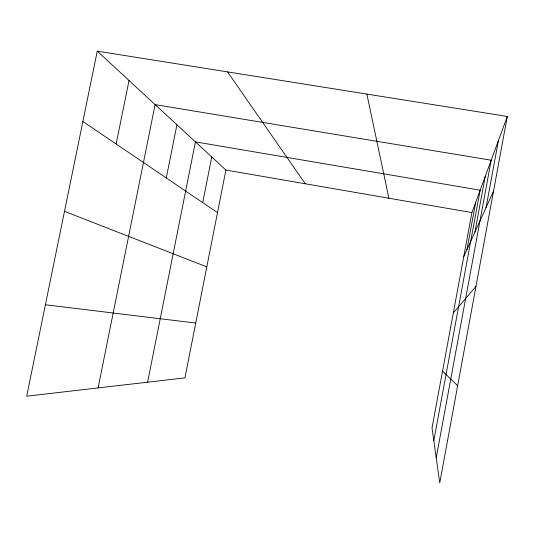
<?xml version="1.0" encoding="UTF-8"?>
<svg xmlns="http://www.w3.org/2000/svg" width="534" height="534" viewBox="0 0 534 534"><rect width="100%" height="100%" fill="white"/><g stroke="black" fill="none" stroke-linecap="round" stroke-linejoin="round"><path stroke-width="0.8" d="M466.943 249.645L475.721 202.226M433.808 440.67L480.153 190.191L195.424 141.877L147.611 382.19M474.913 232.096L485.199 176.487M436.218 457.765L491.187 160.213L155.107 104.611L98.102 387.924M486.047 207.593L498.416 140.589M507.3 116.452L439.749 482.863L432.019 427.954L471.909 212.579L507.3 116.452L97.261 51.137L26.7 396.195L184.918 377.872L225.902 170.052L97.261 51.137M202.726 202.633L211.764 156.983M166.281 177.962L176.921 124.769M116.145 144.013L129.021 80.494M463.739 256.7L493.536 191.099M453.326 312.911L475.948 286.498M45.397 304.754L195.724 323.057M225.902 170.052L471.909 212.579M64.501 211.357L206.805 266.88M82.877 121.485L217.505 212.639M442.546 371.137L457.665 385.695M227.551 71.89L305.281 183.769M366.865 94.084L388.899 198.227"/></g></svg>
